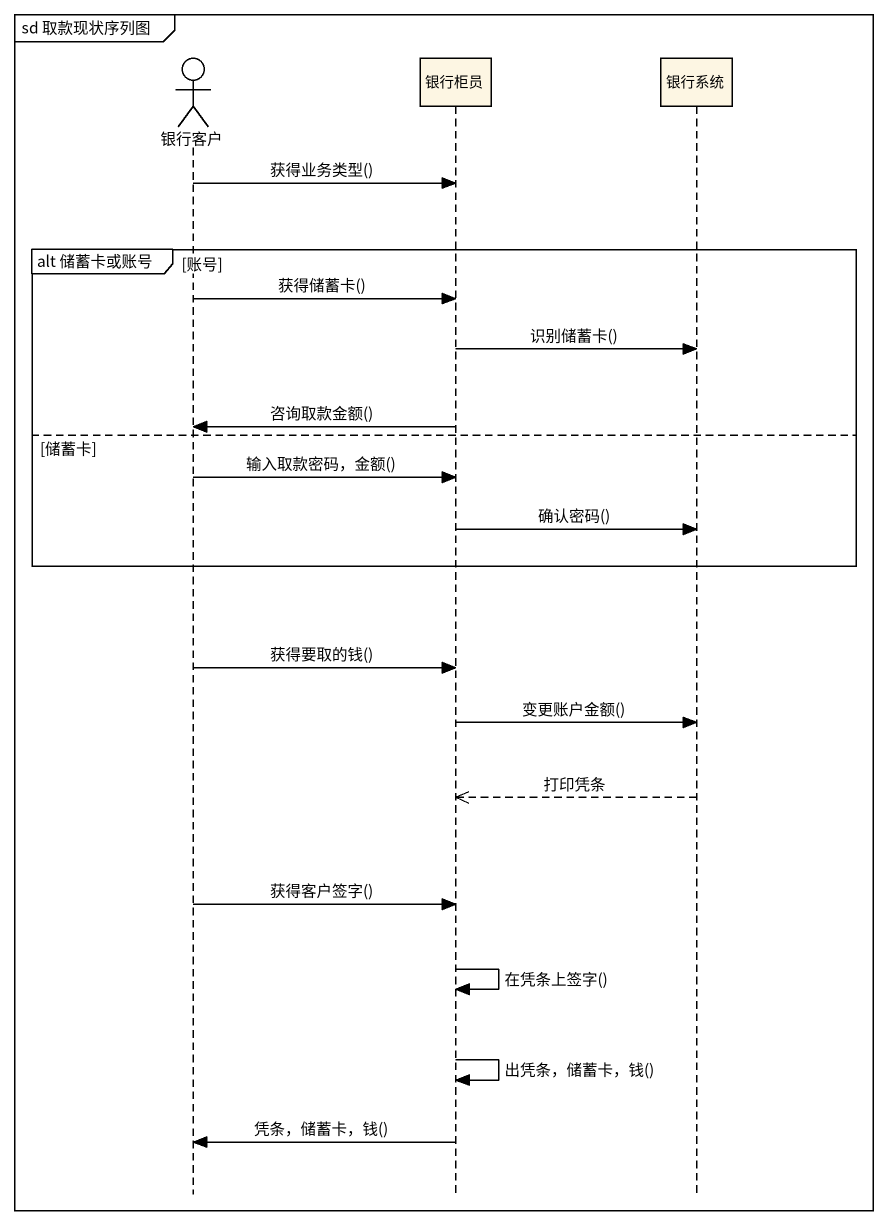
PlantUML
@startuml
mainframe sd 取款现状序列图
hide footbox
actor 银行客户
participant 银行柜员
participant 银行系统

银行客户 -> 银行柜员 : 获得业务类型()
group alt 储蓄卡或账号 [账号]
  银行客户 -> 银行柜员 : 获得储蓄卡()
  银行柜员 -> 银行系统 : 识别储蓄卡()
  银行柜员 -> 银行客户 : 咨询取款金额()
else 储蓄卡
  银行客户 -> 银行柜员 : 输入取款密码，金额()
  银行柜员 -> 银行系统 : 确认密码()
end
银行客户 -> 银行柜员 : 获得要取的钱()
银行柜员 -> 银行系统 : 变更账户金额()
银行系统 -->> 银行柜员 : 打印凭条
银行客户 -> 银行柜员 : 获得客户签字()
银行柜员 -> 银行柜员 : 在凭条上签字()
银行柜员 -> 银行柜员 : 出凭条，储蓄卡，钱()
银行柜员 -> 银行客户 : 凭条，储蓄卡，钱()
@enduml
